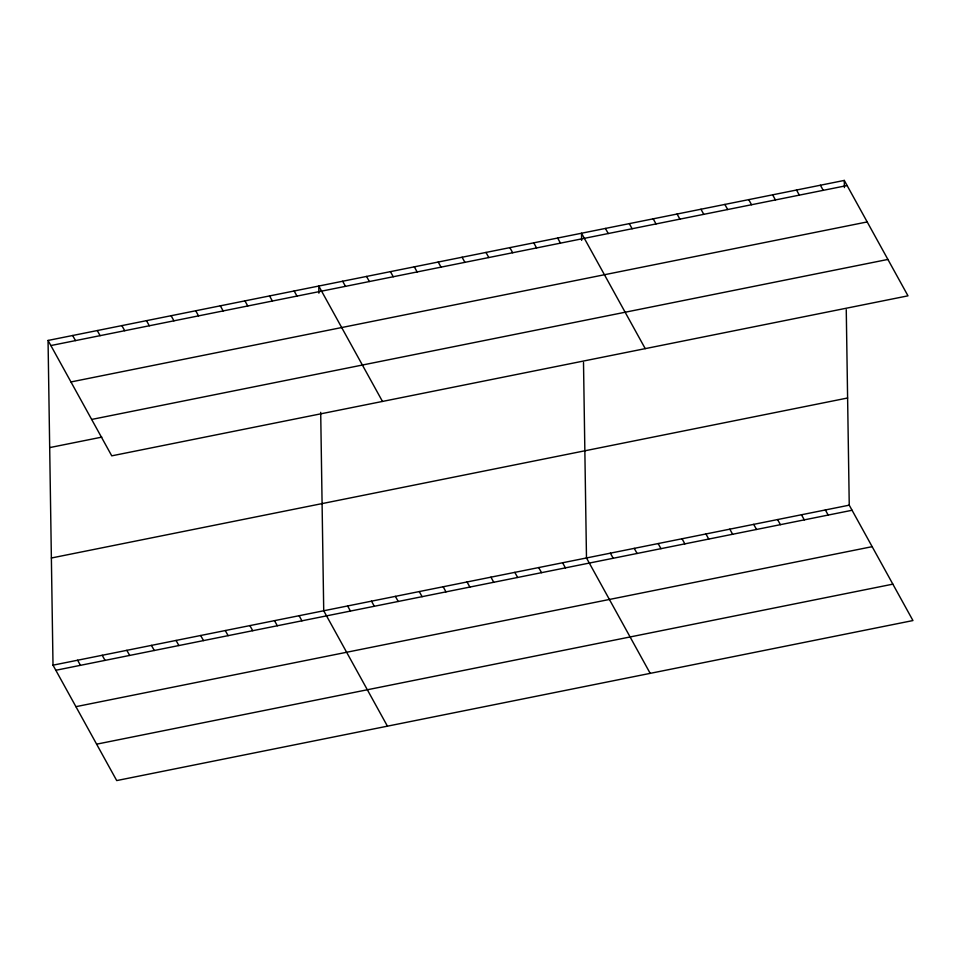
<?xml version="1.0" encoding="UTF-8"?>
<svg xmlns="http://www.w3.org/2000/svg" width="961" height="961" viewBox="0 0 961 961"><rect width="100%" height="100%" fill="white"/><g stroke="black" fill="none" stroke-linecap="round" stroke-linejoin="round"><path stroke-width="1.44" d="M48.05 340.446L844.287 180.428L907.989 295.832L111.752 455.838L48.05 340.446L53.011 665.168L116.713 780.572L912.95 620.554L849.248 505.162L846.257 309.67M50.873 345.552L847.109 185.533M70.958 381.949L867.194 221.931M91.667 419.44L887.904 259.434M49.684 447.598L101.806 437.123M51.365 558.005L847.614 397.998M53.011 665.168L849.248 505.162M55.822 670.273L852.059 510.267M75.919 706.671L872.156 546.665M96.617 744.174L892.853 584.156M820.406 185.233L823.217 190.338M796.513 190.026L799.336 195.131M772.632 194.831L775.443 199.936M748.739 199.624L751.562 204.729M724.858 204.429L727.669 209.534M700.965 209.234L703.788 214.339M677.085 214.027L679.895 219.132M825.355 509.955L828.178 515.06M653.192 218.832L656.015 223.937M801.474 514.76L804.285 519.865M629.299 223.637L632.122 228.742M777.581 519.565L780.404 524.658M605.418 228.43L608.241 233.535M753.7 524.358L756.511 529.463M645.239 348.639L581.525 233.235L581.633 240.382M729.807 529.163L732.63 534.268M557.644 238.028L560.455 243.133M705.927 533.956L708.737 539.061M533.751 242.833L536.574 247.938M682.034 538.761L684.857 543.866M509.871 247.638L512.681 252.743M658.153 543.566L660.964 548.671M485.978 252.431L488.801 257.536M634.26 548.359L637.083 553.464M462.097 257.236L464.908 262.341M610.379 553.164L613.19 558.269M438.204 262.041L441.027 267.134M650.189 673.361L586.486 557.957L583.507 362.477M414.323 266.834L417.134 271.939M562.593 562.762L565.416 567.867M390.43 271.639L393.253 276.744M538.713 567.567L541.536 572.672M366.549 276.432L369.36 281.537M514.82 572.36L517.643 577.465M342.657 281.237L345.48 286.342M490.939 577.165L493.75 582.27M382.478 401.434L318.776 286.042L318.884 293.177M467.046 581.97L469.869 587.063M294.162 290.979L296.973 296.084M443.165 586.763L445.976 591.868M269.548 295.928L272.371 301.033M419.272 591.568L422.095 596.673M244.935 300.877L247.758 305.982M395.391 596.361L398.202 601.466M220.321 305.826L223.144 310.92M371.499 601.166L374.322 606.271M195.72 310.763L198.531 315.869M347.618 605.971L350.429 611.076M171.106 315.713L173.929 320.818M387.427 726.168L323.725 610.764L320.698 412.329M146.492 320.662L149.315 325.767M299.111 615.713L301.934 620.818M121.879 325.599L124.702 330.704M274.51 620.662L277.321 625.767M97.277 330.548L100.088 335.653M249.896 625.599L252.707 630.704M72.664 335.497L75.475 340.602M225.282 630.548L228.105 635.653M200.669 635.497L203.492 640.603M176.067 640.446L178.878 645.552M151.454 645.384L154.265 650.489M126.84 650.333L129.663 655.438M102.226 655.282L105.049 660.387M77.613 660.231L80.436 665.324M844.287 180.428L844.395 187.575"/></g></svg>
